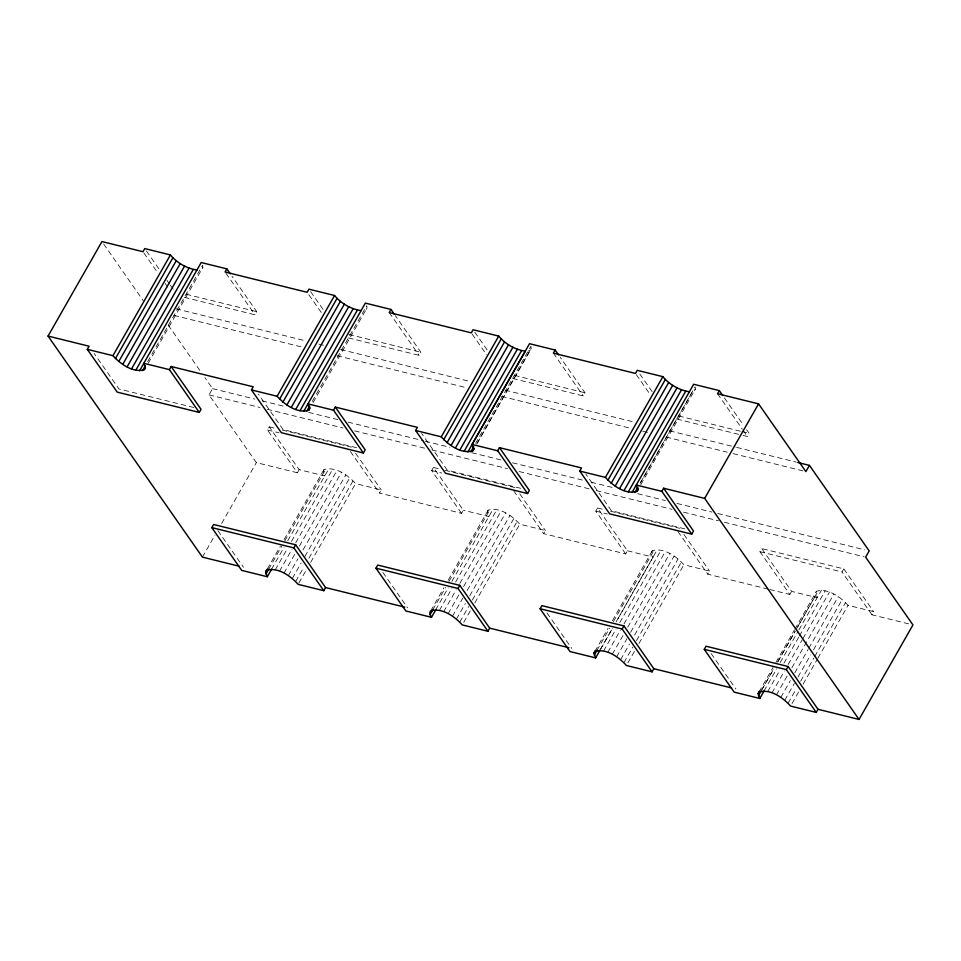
<?xml version="1.0" encoding="UTF-8"?>
<svg xmlns="http://www.w3.org/2000/svg" width="961" height="961" viewBox="0 0 961 961"><rect width="100%" height="100%" fill="white"/><g stroke="black" fill="none" stroke-linecap="round" stroke-linejoin="round"><path stroke-width="0.72" stroke-dasharray="4.8 3.6" d="M147.67 361.6L202.615 265.176L202.879 267.374L201.978 268.984L199.972 269.897M312.241 401.338L366.766 305.754L367.03 307.952L366.129 309.562L364.135 310.475M461.532 513.342L431.657 470.554L433.435 467.442L463.31 510.219L461.532 513.342L379.451 493.053L381.229 489.93L355.582 483.599C348.038 475.227 335.737 466.253 324.037 469.533L323.136 471.142L324.806 475.983L299.159 469.641L269.272 426.864L267.494 429.975L297.381 472.764L299.159 469.641M477.233 443.141L531.181 348.531L530.916 346.332L475.659 443.201M625.683 553.92L595.808 511.132L597.586 508.009L627.461 550.797L625.683 553.92L543.614 533.631L545.392 530.508L519.733 524.165C512.189 515.793 499.888 506.831 488.188 510.111L487.287 511.72L488.957 516.562L463.31 510.219M640.555 482.482L695.067 386.911L695.332 389.109L694.431 390.719L692.437 391.632L640.122 483.335M768.235 589.153L707.764 574.197L709.542 571.086L683.884 564.744C676.34 556.371 664.039 547.41 652.339 550.689L651.438 552.299L653.108 557.14L616.277 621.719M908.71 623.869L871.915 614.776L873.693 611.664L848.046 605.322C840.491 596.949 828.19 587.988 816.49 591.267L815.589 592.877L817.258 597.718L791.612 591.375L761.737 548.587L759.959 551.71L789.834 594.487L791.612 591.375M148.198 363.27L202.879 267.374M297.381 472.764L256.347 462.613L209.03 394.875L212.585 388.64L204.897 377.637M184.404 297.333L254.953 314.776L256.731 311.664L231.973 276.215M202.435 557.128L214.988 535.121M221.631 523.469L256.347 462.613M313.082 402.563L367.03 307.952M267.302 568.996L280.408 546.064M284.084 539.601L324.037 469.533M268.563 569.368L281.825 546.124M284.78 540.959L326.031 468.62M271.531 569.224L284.06 547.265M287.735 540.803L328.998 468.475M275.266 569.837L287.051 549.175M291.471 541.427L332.722 469.1M279.495 571.194L292.024 549.236M295.712 542.773L336.963 470.446M283.951 573.176L295.748 552.515M299.424 546.052L341.419 472.428M288.336 575.663L297.91 558.87M303.063 549.836L345.792 474.914M348.555 337.912L419.104 355.354L420.882 352.243L395.271 315.568M292.324 578.486L301.165 562.99M304.853 556.527L349.792 477.737M295.664 581.441L303.772 567.23M308.925 558.197L353.131 480.692M298.859 583.051L306.955 568.84M310.643 562.389L355.582 483.599M476.656 444.114L531.181 348.531M430.72 610.86L443.982 587.615M448.234 580.18L488.188 510.111M432.714 609.947L445.556 587.543M448.931 581.537L490.182 509.198M435.681 609.803L448.21 587.844M451.886 581.381L493.149 509.054M439.417 610.415L451.934 588.456M455.622 582.006L496.873 509.666M443.646 611.761L456.175 589.814M459.863 583.351L501.113 511.024M448.102 613.755L459.154 594.379M463.574 586.63L505.57 513.006M452.487 616.241L462.794 598.162M467.214 590.402L509.943 515.492M512.706 378.49L583.255 395.932L585.033 392.821L560.275 357.36M456.475 619.064L465.316 603.556M469.737 595.808L513.943 518.315M459.814 622.019L468.656 606.523M472.344 600.06L517.282 521.27M463.743 622.332L471.118 609.418M474.794 602.955L519.733 524.165M640.819 484.68L695.332 389.109M594.871 651.438L608.133 628.182M612.385 620.758L652.339 550.689M596.865 650.525L609.706 628.122M613.394 621.659L654.333 549.776M599.832 650.369L612.361 628.41M616.049 621.959L657.3 549.632M600.805 648.843L612.589 628.182M603.568 650.993L616.085 629.035M619.773 622.572L661.024 550.245M607.796 652.339L620.325 630.38M624.013 623.929L665.264 551.59M612.265 654.333L623.317 634.957M627.737 627.209L669.721 553.584M616.638 656.819L626.944 638.729M630.632 632.278L674.093 556.071M743.093 435.441L747.406 436.51L749.184 433.387L746.625 429.723M620.626 659.63L629.467 644.134M634.62 635.101L678.094 558.894M623.965 662.597L632.806 647.101M636.494 640.639L681.433 561.849M627.893 662.91L634.524 651.282M638.945 643.534L683.884 564.744M759.022 692.016L773.016 667.475M775.971 662.309L794.387 630.02M794.963 629.047L816.49 591.267M761.028 691.103L773.545 669.144M777.966 661.396L794.915 631.689M797.858 626.524L818.484 590.354M762.073 689.361L773.857 668.7M777.545 662.237L795.227 631.245M795.96 629.948L815.853 595.075M763.983 690.947L776.74 668.76M780.2 662.537L798.11 631.293M798.843 630.008L821.451 590.198M767.719 691.572L779.503 670.898M783.924 663.15L798.663 637.323M799.396 636.026L825.187 590.823M771.959 692.917L784.476 670.958M788.164 664.507L802.159 639.966M802.891 638.669L829.415 592.168M871.915 614.776L842.028 571.999L843.806 568.876L761.737 548.587M776.416 694.899L788.2 674.238M791.888 667.775L833.872 594.162M780.788 697.398L790.362 680.604M794.783 672.856L808.045 649.6M808.778 648.315L838.256 596.649M784.777 700.209L794.351 683.415M798.038 676.964L810.567 655.006M813.511 649.84L842.244 599.46M788.116 703.176L796.225 688.965M800.645 681.217L813.907 657.961M814.64 656.675L845.584 602.427M792.044 703.488L798.675 691.86M803.096 684.112L817.102 659.57M817.835 658.285L848.046 605.322M528.286 351.053L530.28 350.14M186.17 294.222L256.731 311.664M348.891 334.44L420.882 352.243M514.483 375.379L585.033 392.821M678.634 415.957L740.547 431.261M741.988 431.609L749.184 433.387M676.856 419.068L741.652 435.081M176.115 308.829L305.694 340.855M318.8 344.098L324.626 345.54M340.638 349.492L470.205 381.529M505.15 390.166L634.728 422.191M669.673 430.828L735.177 447.021M736.643 447.382L796.333 462.145M174.025 315.424L302.138 347.089M337.083 355.726L466.65 387.763M501.594 396.4L631.173 428.426M642.813 431.309L648.639 432.738M666.117 437.063L727.261 452.175M733.087 453.616L805.883 471.611M212.585 388.64L254.809 399.079M262.089 400.881L285.381 406.635M308.673 412.401L337.791 419.597M347.99 422.107L423.693 440.823M425.146 441.183L449.892 447.309M471.731 452.703L502.315 460.259M512.501 462.782L583.844 480.416M591.123 482.206L614.415 487.972M637.708 493.726L665.372 500.561M677.012 503.444L711.957 512.081M717.783 513.522L864.828 549.872M209.03 394.875L259.987 407.476M267.266 409.266L342.969 427.981M354.621 430.864L425.963 448.499M431.789 449.94L507.492 468.656M519.132 471.527L590.474 489.161M596.3 490.603L672.003 509.318M683.655 512.201L718.6 520.838M724.414 522.267L864.179 556.815M193.846 407.512L118.972 389.001L94.214 353.552M356.555 447.73L283.123 429.579L258.365 394.13M520.706 488.308L447.273 470.157L421.663 433.483M684.857 528.886L611.424 510.735L585.814 474.061M269.272 426.864L276.48 428.642M282.234 430.06L351.354 447.153M433.435 467.442L439.189 468.86M444.943 470.289L515.504 487.732M597.586 508.009L604.781 509.798M610.535 511.216L679.655 528.298M267.494 429.975L279.014 432.822M431.657 470.554L441.736 473.04M595.808 511.132L607.328 513.979M759.959 551.71L842.028 571.999M627.461 550.797L653.108 557.14M769.677 589.513L789.834 594.487M724.426 397.938L743.213 424.834M843.806 568.876L873.693 611.664M717.531 393.722L742.288 429.171M743.141 430.396L747.406 436.51M639.798 373.985L652.603 392.328M636.302 374.658L649.972 394.214M683.92 534.412L709.542 571.086M553.38 353.143L583.255 395.932M677.877 531.421L707.764 574.197M711.164 653.552L735.922 689.001M474.782 332.182L487.587 350.525M472.151 334.08L486.674 354.861M519.769 493.834L545.392 530.508M389.229 312.565L419.104 355.354M513.727 490.843L543.614 533.631M547.013 612.974L571.771 648.435M310.631 291.615L323.437 309.947M308.853 294.727L321.659 313.058M355.618 453.256L381.229 489.93M225.931 273.212L254.953 314.776M350.429 451.49L379.451 493.053M382.862 572.408L407.62 607.857M146.48 251.037L160.139 270.594M166.974 280.372L169.532 284.036M170.385 285.261L173.797 290.15M143.85 252.923L157.508 272.492M165.196 283.495L167.755 287.159M168.187 325.082L201.486 372.748M103.656 243.986L143.357 300.841M217.859 530.604L243.469 567.278"/><path stroke-width="1.44" d="M171.166 366.513L201.041 409.29L199.263 412.413L169.388 369.625L171.166 366.513L253.236 386.802L251.458 389.914L277.116 396.256C284.66 404.629 296.961 413.59 308.661 410.311L309.562 408.701L307.892 403.86L333.539 410.203L363.414 452.991L365.192 449.868L335.317 407.08L333.539 410.203M267.338 576.732L265.668 571.891L266.569 570.281C278.27 567.002 290.57 575.963 298.114 584.336L323.773 590.679L325.551 587.567L295.664 544.779L213.594 524.49L211.816 527.613L241.691 570.39L267.338 576.732L271.759 568.984M335.317 407.08L417.386 427.369L415.608 430.492L441.267 436.835C448.811 445.207 461.112 454.169 472.812 450.889L473.713 449.28L472.043 444.438L529.511 343.69L555.158 350.032L558.569 354.921M499.468 447.658L529.343 490.446L527.565 493.558L497.69 450.781L499.468 447.658L581.549 467.947L579.771 471.07L605.418 477.401C612.962 485.773 625.263 494.747 636.963 491.467L637.864 489.858L636.194 485.017L661.841 491.359L691.728 534.136L693.506 531.025L663.619 488.236L661.841 491.359M595.64 657.889L593.97 653.048L594.871 651.438C606.571 648.158 618.872 657.12 626.428 665.492L652.075 671.835L653.852 668.712L623.965 625.935L541.896 605.646L540.118 608.757L569.993 651.546L595.64 657.889L600.06 650.141M759.803 698.467L758.121 693.626L759.022 692.016C770.722 688.737 783.023 697.698 790.579 706.071L816.225 712.413L818.003 709.29L788.116 666.514L706.047 646.224L704.269 649.336L734.144 692.124L759.803 698.467L764.223 690.707M239.229 566.233L202.435 557.128L48.05 336.074L101.962 241.559L142.997 251.71L144.775 248.587L170.421 254.929C177.004 262.942 186.758 268.515 197.017 270.053M199.263 412.413L117.194 392.124L87.307 349.336L89.085 346.224L48.05 336.074M169.388 369.625L143.742 363.282L145.411 368.123L144.51 369.733C132.81 373.012 120.509 364.051 112.954 355.678L170.421 254.929M115.416 358.573L172.884 257.824M118.756 361.54L176.223 260.791M122.744 364.351L180.212 263.602M127.128 366.838L184.584 266.101M131.585 368.832L189.041 268.083M135.813 370.177L193.281 269.428M139.549 370.802L201.197 262.533L226.856 268.876L230.268 273.765M142.516 370.646L145.459 365.48M226.856 268.876L225.078 271.999L307.148 292.288L308.925 289.165L334.572 295.507C341.155 303.52 350.909 309.094 361.168 310.631M277.116 396.256L334.572 295.507M279.567 399.151L337.035 298.403M282.906 402.106L340.374 301.37M286.907 404.929L344.362 304.181M291.279 407.416L348.735 306.667M295.736 409.41L353.204 308.661M299.976 410.755L357.432 310.007M303.7 411.368L365.36 303.111L391.007 309.454L394.418 314.343M306.667 411.224L309.61 406.059M308.661 410.311L310.139 407.728M391.007 309.454L389.229 312.565L471.298 332.854L473.076 329.743L498.723 336.086C505.306 344.098 515.06 349.672 525.319 351.197L467.851 451.946M265.668 571.891L267.146 569.308M265.933 574.089L268.876 568.924M323.773 590.679L293.886 547.89L295.664 544.779M441.267 436.835L498.723 336.086M443.718 439.73L501.186 338.981M447.057 442.685L504.525 341.936M435.91 609.562L431.489 617.31L405.842 610.968L375.967 568.179L377.745 565.068L459.814 585.357L489.702 628.146L568.9 647.714M451.057 445.508L508.513 344.759M455.43 447.994L512.898 347.245M459.887 449.976L517.354 349.239M464.127 451.334L521.583 350.585M470.818 451.802L473.761 446.637M472.812 450.889L474.29 448.306M555.158 350.032L553.38 353.143L635.449 373.433L637.227 370.321L662.886 376.664C669.457 384.676 679.211 390.25 689.469 391.776M431.489 617.31L430.084 614.668L433.027 609.502M489.702 628.146L487.924 631.257L458.037 588.468L459.814 585.357M605.418 477.401L662.886 376.664M607.869 480.308L665.336 379.559M611.208 483.263L668.676 382.514M615.208 486.086L672.664 385.337M619.581 488.572L677.049 387.824M624.037 490.554L681.505 389.806M628.278 491.9L685.734 391.163M632.002 492.525L693.662 384.268L719.308 390.61L722.72 395.5M634.969 492.38L637.912 487.203M636.963 491.467L638.44 488.885M719.308 390.61L717.531 393.722L758.565 403.872L805.883 471.611L809.438 465.376L797.786 462.493M593.97 653.048L595.448 650.465M594.234 655.246L597.177 650.08M652.075 671.835L622.187 629.047L623.965 625.935M809.438 465.376L869.188 550.953L865.645 557.176L912.95 624.926L859.038 719.441L704.653 498.387L758.565 403.872M758.121 693.626L759.598 691.043M758.385 695.824L761.34 690.659M816.225 712.413L786.338 669.625L788.116 666.514M663.619 488.236L704.653 498.387M87.307 349.336L112.954 355.678M472.043 444.438L497.69 450.781M363.414 452.991L281.345 432.702L251.458 389.914M527.565 493.558L445.496 473.268L415.608 430.492M691.728 534.136L609.646 513.847L579.771 471.07M211.816 527.613L293.886 547.89M375.967 568.179L458.037 588.468M540.118 608.757L622.187 629.047M704.269 649.336L786.338 669.625M325.551 587.567L404.737 607.136M653.852 668.712L731.609 687.944M818.003 709.29L859.038 719.441M487.924 631.257L462.277 624.914C454.721 616.542 442.42 607.58 430.72 610.86L429.819 612.469L430.084 614.668"/></g></svg>
